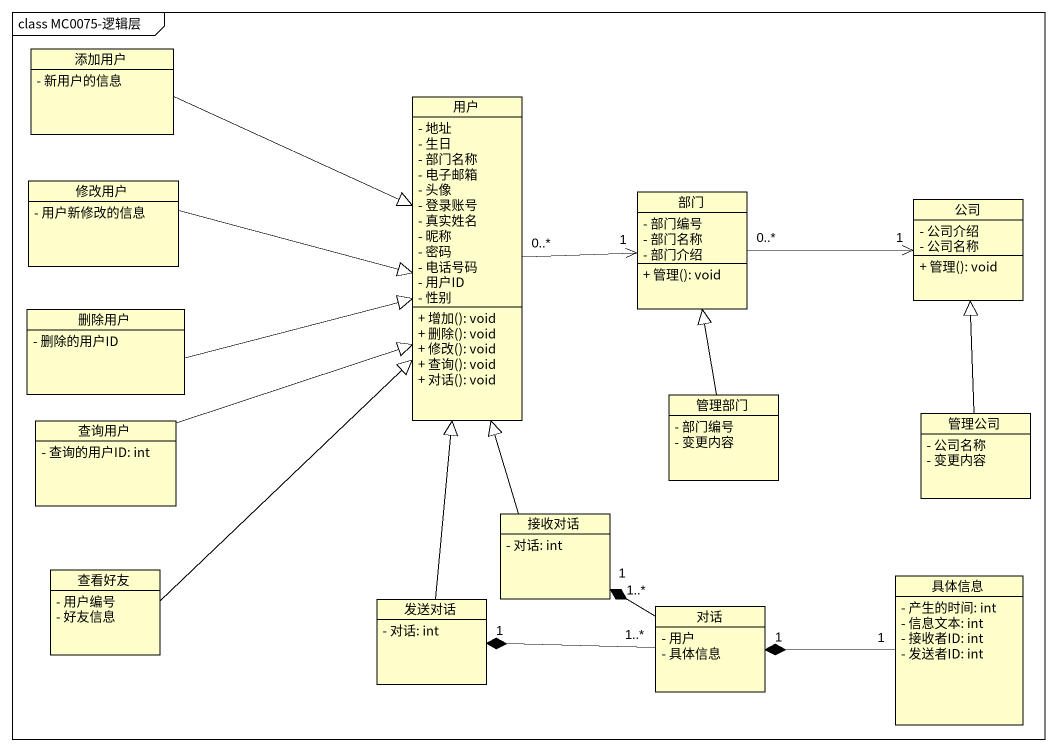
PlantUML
@startuml
mainframe class MC0075-逻辑层
hide circle
hide empty members
skinparam classAttributeIconSize 0
class 添加用户 {
  - 新用户的信息
}
class 用户 {
  - 地址
  - 生日
  - 部门名称
  - 电子邮箱
  - 头像
  - 登录账号
  - 真实姓名
  - 昵称
  - 密码
  - 电话号码
  - 用户ID
  - 性别
  + 增加(): void
  + 删除(): void
  + 修改(): void
  + 查询(): void
  + 对话(): void
}
class 修改用户 {
  - 用户新修改的信息
}
class 部门 {
  - 部门编号
  - 部门名称
  - 部门介绍
  + 管理(): void
}
class 公司 {
  - 公司介绍
  - 公司名称
  + 管理(): void
}
class 删除用户 {
  - 删除的用户ID
}
class 管理部门 {
  - 部门编号
  - 变更内容
}
class 查询用户 {
  - 查询的用户ID: int
}
class 管理公司 {
  - 公司名称
  - 变更内容
}
class 接收对话 {
  - 对话: int
}
class 查看好友 {
  - 用户编号
  - 好友信息
}
class 发送对话 {
  - 对话: int
}
class 对话 {
  - 用户
  - 具体信息
}
class 具体信息 {
  - 产生的时间: int
  - 信息文本: int
  - 接收者ID: int
  - 发送者ID: int
}
添加用户 -right-|> 用户
用户 "0..*" -right-> "1" 部门
修改用户 -right-|> 用户
部门 "0..*" -right-> "1" 公司
删除用户 -right-|> 用户
管理部门 -up-|> 部门
查询用户 -right-|> 用户
管理公司 -up-|> 公司
接收对话 -up-|> 用户
查看好友 -up-|> 用户
发送对话 -up-|> 用户
对话 "1..*" -left-* "1" 接收对话
对话 "1..*" -left-* "1" 发送对话
具体信息 "1" -left-* "1" 对话
@enduml
